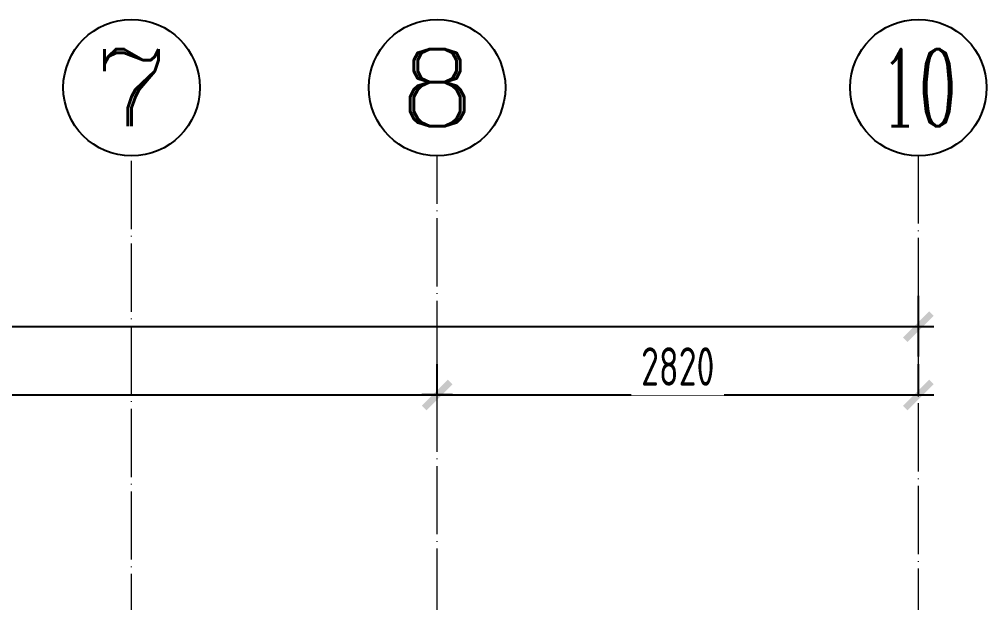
# Model space of a CAD drawing. Header units: inches. Extents: x -50945 to 250244, y -404780 to 18493.
# Drawn here: x 63742 to 69410, y -9313 to -5897 of the extents above; entities that cross this region are included whole.
import ezdxf
from ezdxf.enums import TextEntityAlignment as Align

# ---------------------------------------------------------------- set-up
doc = ezdxf.new("R2010")
doc.units = ezdxf.units.IN
doc.header["$MEASUREMENT"] = 0
doc.linetypes.add('DOTE', pattern=[2.42, 2, -0.2, 0.02, -0.2])
for name, color, linetype in [('AXIS', 1, 'Continuous'), ('AXIS_TEXT', 7, 'Continuous'), ('D-ARCHI', 250, 'Continuous'), ('外标注', 50, 'Continuous')]:
    doc.layers.add(name, color=color, linetype=linetype)
doc.styles.add('_TCH_AXIS', font='COMPLEX', dxfattribs={"bigfont": 'GBCBIG'})
doc.styles.add('COMPLEX', font='COMPLEX')
doc.styles.add('HBA-DIMT', font='ARCHS.SHX', dxfattribs={"width": 0.8})
doc.dimstyles.new('HBA_40', dxfattribs={"dimscale": 50, "dimtxt": 2.5, "dimasz": 0.1, "dimexe": 2, "dimexo": 2.5, "dimgap": 0.6, "dimtad": 1, "dimdec": 0, "dimrnd": 5, "dimzin": 0, "dimtxsty": 'HBA-DIMT', "dimblk": 'HBA_DIMENSION_TICK', "dimblk1": 'HBA_DIMENSION_TICK', "dimblk2": 'HBA_DIMENSION_TICK', "dimcen": 0.125, "dimclrd": 44, "dimclre": 44, "dimclrt": 2, "dimadec": 0, "dimazin": 0, "dimtfac": 1, "dimtdec": 0, "dimtix": 1, "dimtmove": 1, "dimatfit": 3, "dimldrblk": 'HBA_Leader_Dot', "dimfxl": 0, "dimtvp": 1, "dimtfill": 1, "dimtolj": 1, "dimtzin": 0, "dimarcsym": 0})

# ---------------------------------------------------------------- blocks, each defined once
blk = doc.blocks.new('HBA_DIMENSION_TICK')
at = {"color": 0, "linetype": 'ByBlock'}
for p, q in [((-10, 0), (0, 0)), ((0, 0), (10, 0))]:
    blk.add_line(p, q, dxfattribs=at)
at = {"color": 50, "linetype": 'ByBlock'}
blk.add_solid([(-10, -7), (-7, -10), (7, 10), (10, 7)], dxfattribs=at)
blk = doc.blocks.new('*D107')
at = {"layer": 'Defpoints', "color": 0, "transparency": 16777216}
for p in [(66189.9, -8096.5), (60099.9, -8321.1), (66189.9, -8321.1)]:
    blk.add_point(p, dxfattribs=at)
at = {"layer": '外标注', "color": 44, "lineweight": -2, "transparency": 16777216}
for p, q in [((60099.9, -8096.5), (60099.9, -7916.5)), ((66189.9, -8096.5), (66189.9, -7916.5)), ((60108.9, -8096.5), (66180.9, -8096.5))]:
    blk.add_line(p, q, dxfattribs=at)
at = {"layer": '外标注', "color": 44, "lineweight": -2, "transparency": 16777216, "xscale": 9, "yscale": 9, "zscale": 9, "rotation": 180}
blk.add_blockref('HBA_DIMENSION_TICK', (60099.9, -8096.5), dxfattribs=at)
at = {"layer": '外标注', "color": 44, "lineweight": -2, "transparency": 16777216, "xscale": 9, "yscale": 9, "zscale": 9}
blk.add_blockref('HBA_DIMENSION_TICK', (66189.9, -8096.5), dxfattribs=at)
at = {"layer": '外标注', "color": 2, "transparency": 16777216, "insert": (63144.9, -7930), "char_height": 225, "attachment_point": 5, "style": 'HBA-DIMT', "bg_fill": 3, "box_fill_scale": 1.25, "bg_fill_color": 256, "bg_fill_true_color": 13158600, "bg_fill_transparency": 0}
blk.add_mtext('\\A1;6090', dxfattribs=at)
blk = doc.blocks.new('HBA_Leader_Dot')
at = {"color": 0, "linetype": 'ByBlock'}
blk.add_line((-5, 0), (-10, 0), dxfattribs=at)
at = {"color": 0, "linetype": 'ByBlock', "const_width": 5}
blk.add_lwpolyline([(-2.5, 0, 1), (2.5, 0, 1)], format="xyb", close=True, dxfattribs=at)
blk = doc.blocks.new('*D108')
at = {"layer": 'Defpoints', "color": 0, "transparency": 16777216}
for p in [(69009.9, -8096.5), (66189.9, -8321.1), (69009.9, -8321.1)]:
    blk.add_point(p, dxfattribs=at)
at = {"layer": '外标注', "color": 44, "lineweight": -2, "transparency": 16777216}
for p, q in [((66189.9, -8096.5), (66189.9, -7916.5)), ((69009.9, -8096.5), (69009.9, -7916.5)), ((66198.9, -8096.5), (69000.9, -8096.5))]:
    blk.add_line(p, q, dxfattribs=at)
at = {"layer": '外标注', "color": 44, "lineweight": -2, "transparency": 16777216, "xscale": 9, "yscale": 9, "zscale": 9, "rotation": 180}
blk.add_blockref('HBA_DIMENSION_TICK', (66189.9, -8096.5), dxfattribs=at)
at = {"layer": '外标注', "color": 44, "lineweight": -2, "transparency": 16777216, "xscale": 9, "yscale": 9, "zscale": 9}
blk.add_blockref('HBA_DIMENSION_TICK', (69009.9, -8096.5), dxfattribs=at)
at = {"layer": '外标注', "color": 2, "transparency": 16777216, "insert": (67599.9, -7930), "char_height": 225, "attachment_point": 5, "style": 'HBA-DIMT', "bg_fill": 3, "box_fill_scale": 1.25, "bg_fill_color": 256, "bg_fill_true_color": 13158600, "bg_fill_transparency": 0}
blk.add_mtext('\\A1;2820', dxfattribs=at)
blk = doc.blocks.new('*D109')
at = {"layer": 'Defpoints', "color": 0, "transparency": 16777216}
for p in [(69009.9, -7696.5), (54309.9, -8096.5), (69009.9, -8096.5)]:
    blk.add_point(p, dxfattribs=at)
at = {"layer": '外标注', "color": 44, "lineweight": -2, "transparency": 16777216}
for p, q in [((54309.9, -7871.5), (54309.9, -7516.5)), ((69009.9, -7871.5), (69009.9, -7516.5)), ((54318.9, -7696.5), (69000.9, -7696.5))]:
    blk.add_line(p, q, dxfattribs=at)
at = {"layer": '外标注', "color": 44, "lineweight": -2, "transparency": 16777216, "xscale": 9, "yscale": 9, "zscale": 9, "rotation": 180}
blk.add_blockref('HBA_DIMENSION_TICK', (54309.9, -7696.5), dxfattribs=at)
at = {"layer": '外标注', "color": 44, "lineweight": -2, "transparency": 16777216, "xscale": 9, "yscale": 9, "zscale": 9}
blk.add_blockref('HBA_DIMENSION_TICK', (69009.9, -7696.5), dxfattribs=at)
at = {"layer": '外标注', "color": 2, "transparency": 16777216, "insert": (61659.9, -7530), "char_height": 225, "attachment_point": 5, "style": 'HBA-DIMT', "bg_fill": 3, "box_fill_scale": 1.25, "bg_fill_color": 256, "bg_fill_true_color": 13158600, "bg_fill_transparency": 0}
blk.add_mtext('\\A1;14700', dxfattribs=at)
blk = doc.blocks.new('_AXISO')
blk.add_circle((0, 0), 0.5)
at = {"layer": 'AXIS_TEXT', "style": 'COMPLEX', "width": 1.041667}
blk.add_attdef('A', text='', height=0.56, dxfattribs=at).set_placement((-0.25, -0.28), (0.25, -0.28), align=Align.FIT)

msp = doc.modelspace()

# ---------------------------------------------------------------- block references
at = {"layer": 'AXIS'}
ref = msp.add_blockref('_AXISO', (64399.56, -6296.54), dxfattribs=dict(at, xscale=800, yscale=800, zscale=800))
ref.add_attrib('A', '7', dxfattribs={"layer": 'AXIS_TEXT', "height": 452.55, "style": '_TCH_AXIS', "width": 1.5}).set_placement((64173.29, -6522.82), (64625.84, -6522.82), align=Align.FIT)
ref = msp.add_blockref('_AXISO', (66189.86, -6296.54), dxfattribs=dict(at, xscale=800, yscale=800, zscale=800))
ref.add_attrib('A', '8', dxfattribs={"layer": 'AXIS_TEXT', "height": 452.55, "style": '_TCH_AXIS', "width": 1.5}).set_placement((65963.59, -6522.82), (66416.14, -6522.82), align=Align.FIT)
ref = msp.add_blockref('_AXISO', (69009.86, -6296.54), dxfattribs=dict(at, xscale=800, yscale=800, zscale=800))
ref.add_attrib('A', '10', dxfattribs={"layer": 'AXIS_TEXT', "height": 452.548, "style": '_TCH_AXIS', "width": 0.724138}).set_placement((68783.59, -6522.82), (69236.14, -6522.82), align=Align.FIT)

# ---------------------------------------------------------------- dimensions: what is measured, and where the dimension line sits
at = {"layer": '外标注'}
dim = msp.add_linear_dim(base=(66189.86, -8096.54), p1=(60099.86, -8321.13), p2=(66189.86, -8321.13), dimstyle='HBA_40', override={"dimscale": 90, "dimfxl": 200, "dimfxlon": 1}, dxfattribs=at)
dim.commit()
dim.dimension.update_dxf_attribs({"geometry": '*D107', "text_midpoint": (63144.86, -7930.04)})

# ---------------------------------------------------------------- next in the draw order: dimensions: what is measured, and where the dimension line sits
dim = msp.add_linear_dim(base=(69009.86, -8096.54), p1=(66189.86, -8321.13), p2=(69009.86, -8321.13), dimstyle='HBA_40', override={"dimscale": 90, "dimfxl": 200, "dimfxlon": 1}, dxfattribs=at)
dim.commit()
dim.dimension.update_dxf_attribs({"geometry": '*D108', "text_midpoint": (67599.86, -7930.04)})

# ---------------------------------------------------------------- next in the draw order: dimensions: what is measured, and where the dimension line sits
dim = msp.add_linear_dim(base=(69009.86, -7696.54), p1=(54309.86, -8096.54), p2=(69009.86, -8096.54), dimstyle='HBA_40', override={"dimscale": 90, "dimfxl": 200, "dimfxlon": 1}, dxfattribs=at)
dim.commit()
dim.dimension.update_dxf_attribs({"geometry": '*D109', "text_midpoint": (61659.86, -7530.04)})

# ---------------------------------------------------------------- next in the draw order: linework, layer by layer
at = {"layer": 'D-ARCHI', "color": 251, "linetype": 'DOTE', "lineweight": 5, "ltscale": 200}
for p, q in [((64399.56, -21645.12), (64399.56, -6696.54)), ((66189.86, -14236.79), (66189.86, -6696.54)), ((69009.86, -20645.12), (69009.86, -6696.54))]:
    msp.add_line(p, q, dxfattribs=at)

doc.saveas('drawing.dxf')
